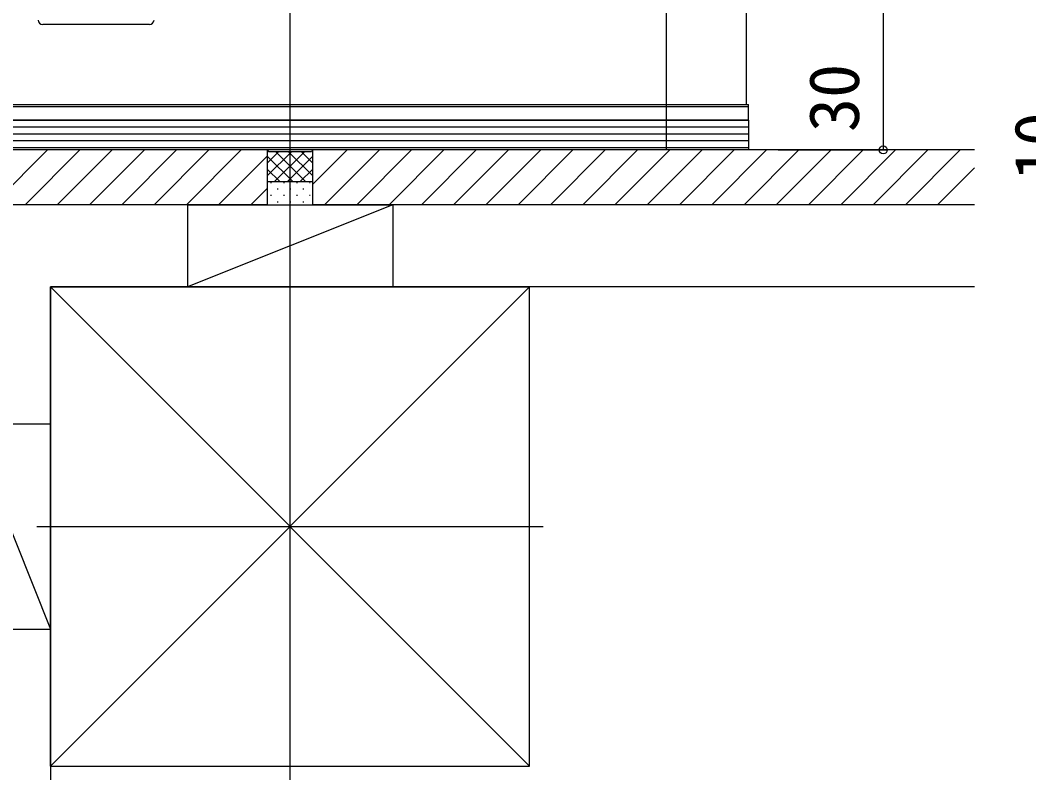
# Model space of a CAD drawing. Units: millimetres, scale not verified. Extents: x -875 to 875, y -1299 to 1291.
# Drawn here: x -257.1 to -36.1, y -29.8 to 136.6 of the extents above; entities that cross this region are included whole.
import ezdxf
from ezdxf.enums import TextEntityAlignment as Align

# ---------------------------------------------------------------- set-up
doc = ezdxf.new("R2010")
doc.units = ezdxf.units.MM
doc.header["$LTSCALE"] = 8
for name, color, linetype in [('0-3_YKK_12', 2, 'Continuous'), ('0-4_YKK_13', 4, 'Continuous'), ('0-5_YKK_D', 6, 'Continuous'), ('0-7_YSS_K', 3, 'Continuous'), ('0-8_YSS_KE', 3, 'Continuous')]:
    doc.layers.add(name, color=color, linetype=linetype)
doc.styles.add('ＭＳ ゴシック', font='')
doc.styles.get('ＭＳ ゴシック').set_extended_font_data('MS Gothic')

msp = doc.modelspace()

# ---------------------------------------------------------------- linework, layer by layer
at = {"layer": '0-3_YKK_12'}
for p in [(-98, 723.153), (-298, 118.153)]:
    msp.add_line(p, (-98, 118.153), dxfattribs=at)
at = {"layer": '0-4_YKK_13'}
for p, q in [((-251.907, 135.653), (-252.206, 135.653)), ((-229.093, 135.653), (-251.907, 135.653)), ((-228.794, 135.653), (-229.093, 135.653)), ((-298.5, 118.153), (-97.5, 118.153)), ((-298.5, 117.653), (-97.5, 117.653)), ((-97.5, 114.653), (-298.5, 114.653)), ((-97.5, 113.153), (-297, 113.153)), ((-97.5, 111.653), (-295.5, 111.653)), ((-97.5, 110.153), (-294, 110.153)), ((-97.5, 108.653), (-292.5, 108.653))]:
    msp.add_line(p, q, dxfattribs=at)
for points in [[(-298.5, 117.653), (-97.5, 117.653), (-97.5, 118.153)], [(-298.5, 114.653), (-97.5, 114.653), (-97.5, 117.653)], [(-97.5, 114.653), (-97.5, 108.153), (-280.5, 108.153)]]:
    msp.add_lwpolyline(points, dxfattribs=at)
for centre, start, end in [((-252.206, 136.653), 183.5, 270), ((-228.794, 136.653), 270, 356.5)]:
    msp.add_arc(centre, 1, start, end, dxfattribs=at)
at = {"layer": '0-5_YKK_D'}
for p, q in [((-68, 138.153), (-68, 108.153)), ((-91, 108.153), (-67, 108.153))]:
    msp.add_line(p, q, dxfattribs=at)
msp.add_circle((-68, 108.153), 0.875, dxfattribs=at)
at = {"layer": '0-7_YSS_K'}
for p, q in [((-198, -29.847), (-198, 823.153)), ((-115.5, 108.153), (-115.5, 740.653)), ((-203, 108.153), (-275.5, 108.153)), ((-263.14, 96.153), (-251.14, 108.153)), ((-256.069, 96.153), (-244.069, 108.153)), ((-248.997, 96.153), (-236.997, 108.153)), ((-241.926, 96.153), (-229.926, 108.153)), ((-234.855, 96.153), (-222.855, 108.153)), ((-227.784, 96.153), (-215.784, 108.153)), ((-220.713, 96.153), (-208.713, 108.153)), ((-213.642, 96.153), (-203, 106.796)), ((-203, 108.153), (-202.7, 107.853)), ((-203, 108.153), (-203, 96.153)), ((-203, 102.467), (-197.614, 107.853)), ((-203, 105.296), (-200.442, 107.853)), ((-203, 106.81), (-197.343, 101.153)), ((-202.7, 107.853), (-193.3, 107.853)), ((-201.485, 101.153), (-194.785, 107.853)), ((-201.215, 107.853), (-194.515, 101.153)), ((-198.657, 101.153), (-193, 106.81)), ((-198.386, 107.853), (-193, 102.467)), ((-195.558, 107.853), (-193, 105.296)), ((-193, 108.153), (-193.3, 107.853)), ((-193, 100.646), (-185.493, 108.153)), ((-48, 108.153), (-193, 108.153)), ((-193, 96.153), (-193, 108.153)), ((-190.422, 96.153), (-178.422, 108.153)), ((-183.351, 96.153), (-171.351, 108.153)), ((-176.279, 96.153), (-164.279, 108.153)), ((-169.208, 96.153), (-157.208, 108.153)), ((-162.137, 96.153), (-150.137, 108.153)), ((-155.066, 96.153), (-143.066, 108.153)), ((-147.995, 96.153), (-135.995, 108.153)), ((-140.924, 96.153), (-128.924, 108.153)), ((-133.853, 96.153), (-121.853, 108.153)), ((-126.782, 96.153), (-114.782, 108.153)), ((-119.711, 96.153), (-107.711, 108.153)), ((-112.64, 96.153), (-100.64, 108.153)), ((-105.569, 96.153), (-93.569, 108.153)), ((-98.498, 96.153), (-86.498, 108.153)), ((-91.427, 96.153), (-79.427, 108.153)), ((-84.356, 96.153), (-72.356, 108.153)), ((-77.285, 96.153), (-65.285, 108.153)), ((-70.213, 96.153), (-58.213, 108.153)), ((-63.142, 96.153), (-51.142, 108.153)), ((-203, 103.982), (-200.172, 101.153)), ((-195.828, 101.153), (-193, 103.982)), ((-56.071, 96.153), (-48, 104.225)), ((-206.571, 96.153), (-203, 99.724)), ((-193, 101.153), (-203, 101.153)), ((-202.243, 101.053), (-202.043, 101.053)), ((-200.828, 99.639), (-200.628, 99.639)), ((-199.414, 101.053), (-199.214, 101.053)), ((-198, 99.639), (-197.8, 99.639)), ((-196.586, 101.053), (-196.386, 101.053)), ((-195.172, 99.639), (-194.972, 99.639)), ((-193.757, 101.053), (-193.557, 101.053)), ((-202.243, 98.224), (-202.043, 98.224)), ((-199.414, 98.224), (-199.214, 98.224)), ((-196.586, 98.224), (-196.386, 98.224)), ((-193.757, 98.224), (-193.557, 98.224)), ((-203, 96.153), (-268.5, 96.153)), ((-220.5, 96.153), (-220.5, 78.153)), ((-175.5, 96.153), (-220.5, 78.153)), ((-200.828, 96.81), (-200.628, 96.81)), ((-198, 96.81), (-197.8, 96.81)), ((-195.172, 96.81), (-194.972, 96.81)), ((-48, 96.153), (-193, 96.153)), ((-250.5, 78.153), (-145.5, 78.153)), ((-250.5, -26.847), (-250.5, 78.153)), ((-250.5, 78.153), (-145.5, -26.847)), ((-145.5, 78.153), (-250.5, -26.847)), ((-220.5, 78.153), (-175.5, 78.153)), ((-268.5, 48.153), (-250.5, 3.153)), ((-250.5, 3.153), (-250.5, 48.153)), ((-253.5, 25.653), (-142.5, 25.653)), ((-268.5, 3.153), (-250.5, 3.153))]:
    msp.add_line(p, q, dxfattribs=at)
for points in [[(-203, 108.153), (-203, 96.153), (-193, 96.153), (-193, 108.153)], [(-220.5, 96.153), (-175.5, 96.153), (-175.5, 78.153)], [(-250.5, -26.847), (-145.5, -26.847), (-145.5, 78.153)], [(-268.5, 3.153), (-268.5, 48.153), (-250.5, 48.153)]]:
    msp.add_lwpolyline(points, dxfattribs=at)
at = {"layer": '0-8_YSS_KE'}
msp.add_lwpolyline([(-48, 78.153), (-250.5, 78.153), (-250.5, -29.847)], dxfattribs=at)

# ---------------------------------------------------------------- texts
at = {"layer": '0-5_YKK_D', "style": 'ＭＳ ゴシック'}
for s, p in [('30', (-70, 112.074)), ('10', (-25, 101.477))]:
    msp.add_text(s, height=11, rotation=90, dxfattribs=at).set_placement(p, align=Align.BOTTOM_LEFT)

doc.saveas('drawing.dxf')
